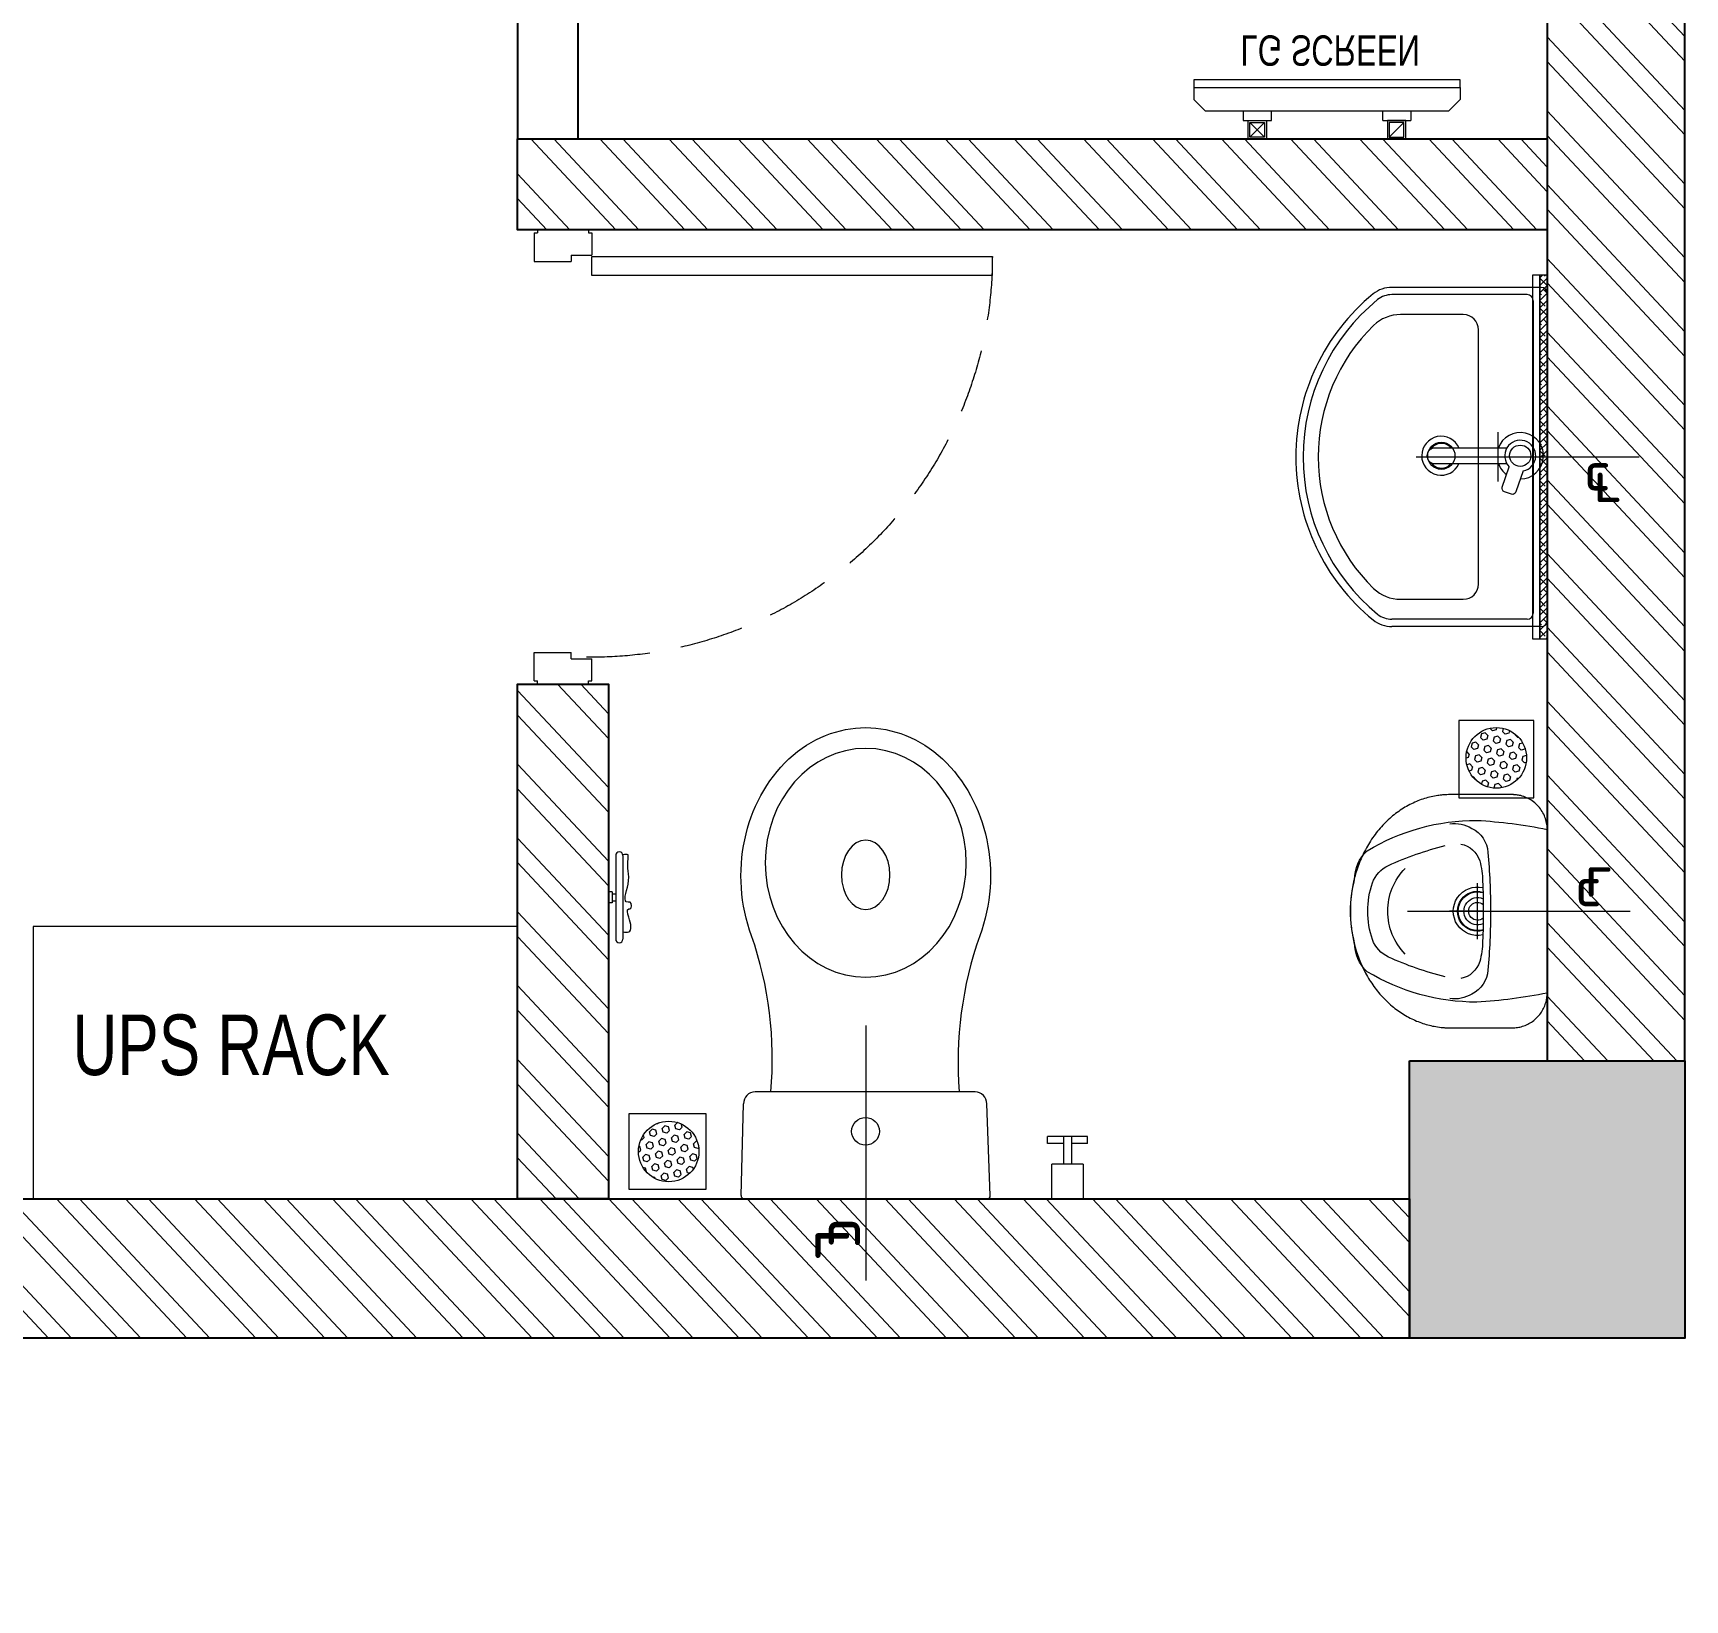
# Model space of a CAD drawing. Header units: feet. Extents: x 7066739 to 7090002, y -5586942 to -5581621.
# Drawn here: x 7087275 to 7090002, y -5586942 to -5584356 of the extents above; entities that cross this region are included whole.
import ezdxf

# ---------------------------------------------------------------- set-up
doc = ezdxf.new("R2010")
doc.units = ezdxf.units.FT
doc.header["$LTSCALE"] = 33
doc.header["$MEASUREMENT"] = 0
for name, pattern in [('CENTER', [2, 1.25, -0.25, 0.25, -0.25]), ('DOT2', [0.125, 0, -0.125]), ('HIDDEN', [9.524999999999995, 6.349999999999997, -3.174999999999998]), ('HIDDEN2', [4.7624999999999975, 3.174999999999998, -1.587499999999999])]:
    doc.linetypes.add(name, pattern=pattern)
doc.layers.add('A-WALL', color=1, linetype='Continuous')
doc.layers.add('column', color=10, linetype='Continuous')
for name, color, linetype, lineweight in [('centerline-toilets', 2, 'CENTER', 13), ('Door', 2, 'Continuous', 13), ('ele', 252, 'Continuous', 13), ('Fhitting', 152, 'Continuous', 30), ('Floor-Unit', 1, 'Continuous', 13), ('LENS-DOOR', 34, 'Continuous', 20), ('LENS-PARTITION', 21, 'Continuous', 25), ('LENS-TEXT', 31, 'Continuous', 5), ('LENS_DIMENSION', 193, 'Continuous', 0), ('LK-FF&E WALL', 1, 'Continuous', 9), ('LK-IT', 3, 'Continuous', 18), ('LN-HATCH', 251, 'Continuous', 0), ('Mirror', 150, 'Continuous', 20), ('Panelling', 65, 'Continuous', 18), ('PARTITION', 22, 'Continuous', 30), ('Toilet', 5, 'Continuous', 9), ('TV', 92, 'Continuous', 18)]:
    doc.layers.add(name, color=color, linetype=linetype, lineweight=lineweight)
doc.styles.add('LK TXT', font='GILC____.TTF', dxfattribs={"height": 100})
doc.styles.get("Standard").update_dxf_attribs({"font": 'GILC____.TTF'})

# ---------------------------------------------------------------- blocks, each defined once
blk = doc.blocks.new('DLF-RSP-AR-CD-DWG-4DT-3113$0$X-TYPICAL TOILET UPPER FLOORS - 02$0$urinals')
at = {"layer": 'Toilet'}
for p, q in [((-4.5475e-12, -15.56661428403458), (-4.5475e-12, 8.286377168158651)), ((-2.7285e-12, -105.4429753783333), (-2.7285e-12, -161.0971547567169)), ((-46.09715475669872, -115.0000000000218), (46.09715475669327, -115.0000000000218))]:
    blk.add_line(p, q, dxfattribs=at)
blk.add_lwpolyline([(134.9999999999991, 0), (-134.9999999999991, 0, 0.0369487664006767), (-149.9999999999982, -116.1503670555612, 0.1380941034158666), (-99.77423321075003, -297.0872948749238, 0.2217213641091726), (-52.01775628641091, -317.8890631478586, 0.0626559245730378), (-8.49796933122e-05, -325.0000017671497, 0.0626559245730475), (52.01758632703338, -317.8890631478586, 0.2217207008690154), (99.77423321075003, -297.0872948749238, 0.1380941034158641), (149.9999999999982, -116.1503670555685, 0.0369487664006777)], format="xyb", close=True, dxfattribs=at)
for centre, radius, start, end in [((-94.27481093352071, -144.9234715912316), 47.11810289109449, 93.37081731520148, 154.4824387253665), ((3.245766915242711, -1238.155136518551), 1144.670244824663, 90.16246512528313, 95.02645179237909), ((-50.51241933281471, -225.3451602337737), 118.5326152894133, 89.54541335481511, 105.8857460775884), ((-0.1277772639159593, -996.2166668547361), 890.7737006409425, 89.99178119205142, 93.18195442305822), ((-2.7285e-12, -115.0000000000218), 40, 167.4279671994436, 12.57203280055641), ((-2.7285e-12, -115.0000000000218), 33, 164.1813978616258, 15.81860213837415), ((-2.7285e-12, -115.0000000000218), 32, 163.604929760328, 16.39507023967201), ((-2.7285e-12, -115.0000000000218), 22.62135413059903, 155.6653304376655, 24.33466956233444), ((-2.7285e-12, -115.0000000000218), 14.7323792469192, 139.9108800322804, 40.08911996771955), ((-3.245766915251806, -1238.155136518551), 1144.670244824663, 84.9735482076209, 89.83753487471687), ((0.1277772639068644, -996.2166668547361), 890.7737006409425, 86.81804557694178, 90.0082188079486), ((50.51241933280562, -225.3451602337737), 118.5326152894133, 74.1142539224116, 90.45458664518488), ((94.27481093351253, -144.9234715912316), 47.11810289109449, 25.51756127463352, 86.62918268479851), ((-90.95333014834432, -152.7329236622463), 53.77394921319929, 148.4868266886055, 188.6401109395215), ((-71.39627009237483, -149.8700101487557), 40.22765506777335, 106.7015627441882, 169.7250358418294), ((71.39627009236665, -149.8700101487557), 40.22765506777335, 10.27496415817055, 73.29843725581178), ((90.95333014833614, -152.7329236622463), 53.77394921319929, 351.3598890604785, 31.51317331139444), ((413.8982963433118, -38.37868533186702), 538.1616565584166, 193.993991329024, 204.5632062434074), ((-413.8982963433209, -38.37868533186702), 538.1616565584166, 335.4367937565926, 346.006008670976), ((-1.627792572718135, -165.2706388237202), 97.64476427368265, 224.9999999998895, 270.9551967833812), ((1.62779257270995, -165.2706388237202), 97.64476427368265, 269.0448032166188, 315.0000000001105), ((-30.08631462571975, -241.3059337647355), 50, 204.5632062434074, 250.460635897111), ((30.08631462571157, -241.3059337647355), 50, 289.539364102889, 335.4367937565926), ((-1.533770255527997, -160.8517433121305), 135.3705133602697, 250.460635897111, 270.6491845270783), ((1.533770255519812, -160.8517433121305), 135.3705133602697, 269.3508154729217, 289.539364102889)]:
    blk.add_arc(centre, radius, start, end, dxfattribs=at)
blk.add_open_spline([(135.0000000000218, 0), (105.3353530385498, 0), (75.67070607707728, 0), (-13.32323480733907, 2.274e-13), (-72.65252873028328, 2.274e-13), (-132.6900719520337, 2.274e-13), (-133.3983212508398, 2.274e-13), (-134.281768448908, 2.274e-13), (-134.4569663481699, 2.274e-13), (-134.747600608502, 2.274e-13), (-134.8630369695722, 2.274e-13), (-135.0060892340055, 2.274e-13), (-135.0064624712894, -1.193277512e-07), (-135.0170531848381, -2.2849590096e-06), (-135.0223488443722, -4.0993359107e-06), (-135.0382367304996, -1.1737902696e-05), (-135.0488298646186, -1.97575291168e-05), (-135.0806128910378, -5.26041751527e-05), (-135.1018064074043, -8.62189622239e-05), (-135.1654014043424, -0.0002222625089416), (-135.207817332803, -0.0003598904754654), (-135.3351225205075, -0.0009139553433215), (-135.4200691828771, -0.001471573562867), (-135.6751356392894, -0.0037122140454358), (-135.8454819154825, -0.005963027991811), (-136.3574010580367, -0.0150109124137998), (-136.6998544433754, -0.0241035279482276), (-137.7305242649482, -0.0607541935196423), (-138.4220536117127, -0.097686986413919), (-140.5080748643645, -0.2474448411821868), (-141.9140495439027, -0.3992694707415012), (-146.1615007839476, -1.02114614714037), (-149.0331357298746, -1.658535092420152), (-154.7518101202553, -3.41613828127015), (-157.5984620125504, -4.536659711778838), (-163.1465284251908, -7.264764980859354), (-165.8474082270705, -8.872454711613045), (-170.981741827156, -12.53873878342233), (-173.4146413081869, -14.5971666483058), (-177.906166885367, -19.08908202548741), (-179.9643754122968, -21.52215186033345), (-183.6301907623958, -26.65676477099555), (-185.2376312556147, -29.35775349851633), (-187.9652297344436, -34.90597265862334), (-189.0854937427912, -37.75266842165093), (-190.8425938294221, -43.47137026403243), (-191.4797371708415, -46.34298888964758), (-191.9919097605824, -49.84306461127676), (-192.077374217121, -50.50936302376794), (-192.2977468813131, -52.49991862553179), (-192.3966084331296, -53.81579509073117), (-192.4734941441805, -55.66879078878696), (-192.4883196677314, -56.21857700367218), (-192.496870256929, -56.88770939302139), (-192.4980415940107, -57.00997546670373), (-192.4992414002611, -57.19748434012058), (-192.4995479992234, -57.26283923326923), (-192.4998738983178, -57.37188175668461), (-192.4999546497274, -57.41559451898957), (-192.4999950294581, -57.47262341266742), (-192.4999998312229, -57.48595819937031), (-192.5000003243775, -57.52595679718206), (-192.4999999999782, -57.60927353243437), (-192.4999999999782, -57.72001920997377), (-192.4999999999782, -57.77539204874369), (-192.4999999999782, -57.94151056505302), (-192.4999999999782, -58.05225624259264), (-192.4999999999782, -58.38449327521129), (-192.4999999999782, -58.60598463029032), (-192.4999999999782, -59.27045869552739), (-192.4999999999782, -59.71344140568567), (-192.4999999999782, -61.04238953616004), (-192.4999999999782, -61.92835495647637), (-192.4999999999782, -64.58625121742534), (-192.4999999999782, -66.35818205805799), (-192.4999999999782, -71.67397457995594), (-192.4999999999782, -75.21783626122124), (-192.4999999999782, -85.84942130501715), (-192.4999999999782, -92.93714466754773), (-192.4999999999782, -114.2003147551393), (-192.4999999999782, -128.3757614802005), (-192.4999999999782, -146.0625065335298), (-192.4999999999782, -144.5738048617977), (-192.4999999999782, -149.2112419741259), (-192.4999999999782, -150.3373807581863), (-192.4999999999782, -153.7157971103672), (-192.4999999999782, -155.9680746784879), (-192.4999999999782, -158.5060066698138), (-192.4999999999782, -158.7916610930192), (-192.4999999999782, -159.2427020504906), (-192.4999999999782, -159.4080885847565), (-192.4999999999782, -159.6877588407215), (-192.4999999999782, -159.8020425624204), (-192.4999999999782, -159.9401879191086), (-192.4999999999782, -159.9640495540977), (-192.4999999999782, -160.0097689728666), (-192.499996421247, -160.0440525330155), (-192.4999643757641, -160.104952970559), (-192.4999385281542, -160.1354066471763), (-192.4998314906368, -160.2267780325826), (-192.4997208060357, -160.2877060969351), (-192.4992706129669, -160.4705315680455), (-192.4988129651545, -160.5924702530042), (-192.4969661832839, -160.9584502616815), (-192.4951032094926, -161.2026555415623), (-192.4876087275813, -161.9359178476325), (-192.4800716371877, -162.4256213779233), (-192.4497571986702, -163.8972417424418), (-192.4192763048381, -164.8816689491061), (-192.2963859407732, -167.8443601815493), (-192.1725217451708, -169.8320432125226), (-191.6702797904039, -175.8273667212115), (-191.1611082412308, -179.8674218867413), (-189.2689630843825, -190.9417939809036), (-187.5187975353817, -198.0301520545986), (-182.8335725814559, -212.1757821290298), (-179.8980525958225, -219.2325052385784), (-172.8234117350846, -233.0968568300414), (-168.6841000434473, -239.9037905012674), (-159.2549403987001, -253.0454586305236), (-153.9652371668557, -259.379470229105), (-142.3610169376685, -271.3688433516364), (-136.0469754966913, -277.0235842421638), (-122.5830627030569, -287.4852784505018), (-115.4339174138625, -292.2918274844595), (-100.5336337623292, -300.9411013099287), (-92.78333124286517, -304.7837051255591), (-76.93540386034736, -311.4502324650508), (-68.83856359988783, -314.2743166926488), (-52.54813771902468, -318.9094578767903), (-44.3551540822018, -320.7208905446411), (-28.09766422605981, -323.3885338293181), (-20.03351017174828, -324.2452316631242), (-9.424407998249535, -324.8186507928577), (-6.740670549843343, -324.9146929727227), (-2.541294352623708, -324.9908912051677), (-1.014315851566152, -325.0028880619856), (2.036791116084486, -324.9959492932932), (3.569827181100436, -324.9769325151441), (8.189732633019958, -324.8718838178048), (11.29743471029269, -324.7378363960885), (20.68934946575928, -324.1333461154121), (27.04290265062991, -323.4601654556735), (41.80139781238676, -321.2305755023596), (50.23999478411247, -319.4658943264186), (67.03734023472111, -314.8652250617469), (75.39541298363952, -312.0287856304914), (91.75936961286243, -305.2736148746307), (99.7643516501057, -301.3546813595407), (115.1434400448929, -292.4912148852103), (122.5165764177182, -287.5468142099547), (136.3756982075897, -276.758097672075), (142.8608430866302, -270.9142526187757), (154.7380516223206, -258.5122041911341), (160.1295767143733, -251.9547274426545), (169.6852635787454, -238.3524876585086), (173.8492842636328, -231.3085654467875), (180.8978067359608, -216.9779216659792), (183.7825645728694, -209.6919949490896), (188.3007156192507, -195.1140848347474), (189.9346737316168, -187.8227087036603), (191.1840609344508, -179.3163223890908), (191.3580380264129, -178.0039348904486), (191.8233173539161, -174.0784034933799), (192.057946061775, -171.4769170618926), (192.282645325045, -167.9054949954279), (192.3343052322775, -166.9187583098144), (192.4580821737554, -163.9678661429329), (192.4989909393634, -162.013038042752), (192.5000275633615, -159.9821342127634), (192.5000000000218, -159.9224785452215), (192.5000000000218, -159.79307529839), (192.5000000000218, -159.7283736749743), (192.5000000000218, -159.5342688047269), (192.5000000000218, -159.4048655578954), (192.5000000000218, -159.0166558174007), (192.5000000000218, -158.7578493237377), (192.5000000000218, -157.9814298427484), (192.5000000000218, -157.4638168554225), (192.5000000000218, -155.9109778934439), (192.5000000000218, -154.8757519187916), (192.5000000000218, -151.7700739948347), (192.5000000000218, -149.6996220455301), (192.5000000000218, -143.4882661976162), (192.5000000000218, -144.347362299007), (192.5000000000218, -131.9246506031793), (192.5000000000218, -123.642842805961), (192.5000000000218, -98.79741941430552), (192.5000000000218, -82.23380381986885), (192.5000000000218, -64.84578365063203), (192.5000000000218, -64.0213790758321), (192.5000000000218, -61.54816535143254), (192.5000000000218, -59.89935620183292), (192.5000000000218, -58.00998844622473), (192.5000000000218, -57.76942984021594), (192.5000000000218, -57.49274907784002), (192.499998838924, -57.47911258059002), (192.4999756668194, -57.44431269662868), (192.4999561805543, -57.4269094915121), (192.4998739944462, -57.37469011354438), (192.499787567282, -57.3398641780534), (192.4994331634852, -57.23534753620175), (192.4990700643893, -57.16561799409532), (192.4975985787632, -56.95627575957587), (192.4961080012763, -56.81650945311571), (192.4900940107291, -56.39661016926675), (192.4840282944246, -56.11587673401686), (192.4595555625769, -55.2713907425973), (192.4348721360084, -54.70535101709879), (192.3348933918678, -52.99906669626466), (192.2336529024164, -51.85063392816892), (191.8201097009723, -48.38130602370188), (191.3976066809859, -46.03606142272087), (190.0123624707134, -40.43900391265924), (188.9035838720251, -37.18247124511481), (186.0547772968666, -30.82026903956307), (184.3144513501752, -27.71555679796666), (180.2457153816676, -21.83694617079323), (177.9175711211701, -19.06409479178683), (172.7827831035551, -14.00634504821505), (169.9769390510123, -11.72221112323927), (164.0463850254914, -7.747615767943671), (160.9227285040119, -6.057372140880033), (154.5371660888572, -3.309309329362349), (151.2761959855666, -2.251153484609176), (144.7863564140075, -0.7410639178328893), (141.558048455473, -0.2884559583496866), (137.2641564939213, -0.0330454220411411), (136.1252210402749, 0), (135.0000000000218, 0)], degree=3, knots=[0, 0, 0, 0, 0.3296071884608014, 0.3296071884608014, 0.9888215653824044, 0.9888215653824044, 0.9966910020358062, 0.9966910020358062, 0.9986376453609405, 0.9986376453609405, 0.9999202715950525, 0.9999202715950525, 1.000227114965755, 1.000227114965755, 1.000533958336457, 1.000533958336457, 1.001147645077862, 1.001147645077862, 1.002375018560673, 1.002375018560673, 1.004829765526294, 1.004829765526294, 1.009739259457536, 1.009739259457536, 1.019558247320021, 1.019558247320021, 1.039196223044989, 1.039196223044989, 1.078472174494926, 1.078472174494926, 1.1570240773948, 1.1570240773948, 1.314127883194549, 1.314127883194549, 1.471231688994297, 1.471231688994297, 1.628335494794045, 1.628335494794045, 1.785439300593793, 1.785439300593793, 1.942543106393542, 1.942543106393542, 2.09964691219329, 2.09964691219329, 2.256750717993039, 2.256750717993039, 2.413854523792787, 2.413854523792787, 2.45094359105979, 2.45094359105979, 2.525121725593796, 2.525121725593796, 2.55664088826819, 2.55664088826819, 2.563698676682492, 2.563698676682492, 2.567478738951607, 2.567478738951607, 2.570009988159922, 2.570009988159922, 2.570782632421826, 2.570782632421826, 2.572327920945634, 2.572327920945634, 2.573873209469442, 2.573873209469442, 2.576963786517057, 2.576963786517057, 2.583144940612287, 2.583144940612287, 2.595507248802747, 2.595507248802747, 2.620231865183668, 2.620231865183668, 2.669681097945509, 2.669681097945509, 2.768579563469191, 2.768579563469191, 2.966376494516556, 2.966376494516556, 3.361970356611286, 3.361970356611286, 3.459960077400161, 3.459960077400161, 3.491387206257657, 3.491387206257657, 3.55424146397265, 3.55424146397265, 3.562213215317918, 3.562213215317918, 3.566828653483477, 3.566828653483477, 3.570017966647174, 3.570017966647174, 3.57068387273989, 3.57068387273989, 3.57129385740351, 3.57129385740351, 3.57190384206713, 3.57190384206713, 3.573123811394369, 3.573123811394369, 3.575563750048849, 3.575563750048849, 3.580443627357808, 3.580443627357808, 3.590203381975726, 3.590203381975726, 3.609722891211562, 3.609722891211562, 3.648761909683234, 3.648761909683234, 3.726839946626579, 3.726839946626579, 3.861362010243008, 3.861362010243008, 3.995884073859437, 3.995884073859437, 4.130406137475866, 4.130406137475866, 4.264928201092295, 4.264928201092295, 4.399450264708724, 4.399450264708724, 4.533972328325153, 4.533972328325153, 4.668494391941582, 4.668494391941582, 4.803016455558011, 4.803016455558011, 4.93753851917444, 4.93753851917444, 5.072060582790869, 5.072060582790869, 5.118026198867305, 5.118026198867305, 5.144558031518944, 5.144558031518944, 5.171089864170584, 5.171089864170584, 5.224153529473863, 5.224153529473863, 5.330280860080422, 5.330280860080422, 5.468862833682332, 5.468862833682332, 5.607444807284243, 5.607444807284243, 5.746026780886153, 5.746026780886153, 5.884608754488064, 5.884608754488064, 6.023190728089974, 6.023190728089974, 6.161772701691885, 6.161772701691885, 6.300354675293795, 6.300354675293795, 6.438936648895706, 6.438936648895706, 6.577518622497616, 6.577518622497616, 6.60287550622664, 6.60287550622664, 6.653589273684687, 6.653589273684687, 6.673028302144214, 6.673028302144214, 6.711906359063266, 6.711906359063266, 6.71371198576324, 6.71371198576324, 6.715517612463215, 6.715517612463215, 6.719128865863165, 6.719128865863165, 6.726351372663065, 6.726351372663065, 6.740796386262864, 6.740796386262864, 6.769686413462464, 6.769686413462464, 6.827466467861662, 6.827466467861662, 6.943026576660058, 6.943026576660058, 7.174146794256852, 7.174146794256852, 7.63638722945044, 7.63638722945044, 7.659393868747179, 7.659393868747179, 7.705407147340659, 7.705407147340659, 7.712120410764156, 7.712120410764156, 7.713128470941848, 7.713128470941848, 7.71413653111954, 7.71413653111954, 7.716152651474923, 7.716152651474923, 7.720184892185691, 7.720184892185691, 7.728249373607226, 7.728249373607226, 7.744378336450297, 7.744378336450297, 7.776636262136437, 7.776636262136437, 7.841152113508718, 7.841152113508718, 7.970183816253281, 7.970183816253281, 8.148440131053812, 8.148440131053812, 8.32669644585434, 8.32669644585434, 8.504952760654874, 8.504952760654874, 8.683209075455405, 8.683209075455405, 8.861465390255937, 8.861465390255937, 9.039721705056468, 9.039721705056468, 9.217978019857, 9.217978019857, 9.283185307179586, 9.283185307179586, 9.283185307179586, 9.283185307179586], dxfattribs=at)
blk = doc.blocks.new('jALI')
at = {"layer": 'Toilet', "ltscale": 5}
h = blk.add_hatch(dxfattribs=at)
h.set_pattern_fill('HEX', color=256, scale=50, angle=135, double=1)
h.set_pattern_definition([(135, (-344825.8629864738, 460708.1869492117), (-7.654655446197432, -7.65465544619743), [6.25, -12.5]), (255, (-344825.8629864738, 460708.1869492117), (10.4564537967226, -2.80179835052517), [6.25, -12.5]), (195, (-344830.2824038562, 460712.6063665941), (2.801798350525164, -10.4564537967226), [6.25, -12.5])])
edge = h.paths.add_edge_path()
edge.add_arc((-393187.5478222936, 163647.6289079433), 50, -90, 270)
blk.add_lwpolyline([(-393249.5478222936, 163581.8745342398), (-393125.5478222936, 163581.8745342398), (-393125.5478222936, 163709.3782789116), (-393249.5478222936, 163709.3782789116)], close=True, dxfattribs=at)
blk.add_circle((-393187.5478222936, 163647.6289079433), 50, dxfattribs=at)
blk = doc.blocks.new('Urinal')
at = {"layer": 'centerline-toilets', "linetype": 'HIDDEN', "ltscale": 10}
blk.add_line((0, 230.8758839690709), (0, -137.000001512235), dxfattribs=at)
at = {"layer": 'Fhitting', "lineweight": 0, "ltscale": 0.5, "rotation": 180}
blk.add_blockref('DLF-RSP-AR-CD-DWG-4DT-3113$0$X-TYPICAL TOILET UPPER FLOORS - 02$0$urinals', (0, -4.656613e-10), dxfattribs=at)
at = {"layer": 'Fhitting', "lineweight": 0, "ltscale": 0.5, "xscale": -1, "rotation": 90}
blk.add_blockref('jALI', (163394.4367869734, -393103.5478222946), dxfattribs=at)
at = {"layer": 'centerline-toilets', "linetype": 'DOT2', "insert": (-31.35624695965089, -69.03888236299099), "char_height": 75, "width": 495.826660318515, "attachment_point": 5, "rotation": 269.99999999999994}
blk.add_mtext('{\\fISOCPEUR|b0|i0|c0|p34;℄}', dxfattribs=at)
blk = doc.blocks.new('WC')
at = {"layer": 'centerline-toilets', "linetype": 'HIDDEN', "ltscale": 10}
blk.add_line((0, 286.2958382707602), (0, -134.6853325402244), dxfattribs=at)
at = {"layer": 'Toilet'}
for p, q in [((-412.7979797990993, 566.9391568473073), (-412.7979797990993, 428.9391568473075)), ((-400.7979797990993, 566.9391568473073), (-400.7979797990993, 428.9391568473075)), ((-418.7979797990992, 506.9391568473074), (-424.7979797990992, 506.9391568473074)), ((-424.7979797990992, 506.9391568473074), (-424.7979797990992, 488.9391568473074)), ((-418.7979797990992, 506.9391568473074), (-418.7979797990992, 488.9391568473074)), ((-418.7979797990992, 503.9391568473075), (-412.7979797990993, 503.9391568473075)), ((-418.7979797990992, 491.9391568473074), (-412.7979797990993, 491.9391568473074)), ((-418.7979797990992, 488.9391568473074), (-424.7979797990992, 488.9391568473074)), ((180.5927414200269, 176.815278308868), (-182.556142896181, 176.815278308868)), ((-205.7725320039317, 5.926001816396819), (-201.7160837631672, 157.2330230183852)), ((205.7725320039317, 5.926001816396819), (199.7526822867803, 157.2330230183852)), ((-200.0543949760031, 0), (200.0543949760031, 0))]:
    blk.add_line(p, q, dxfattribs=at)
at = {"layer": 'Toilet', "ltscale": 100}
for p, q in [((366.0861393199302, 102.9920874625677), (300.3083048430271, 102.9920874625095)), ((300.30830484326, 91.54852218885208), (300.3083048430271, 102.9920874625095)), ((326.331082917517, 91.54852218885208), (300.30830484326, 91.54852218885208)), ((326.331082917517, 102.9920874625095), (326.331082917517, 57.21782636787975)), ((340.063361245906, 102.9920874625095), (340.0633612461388, 57.21782636787975)), ((366.086139320163, 91.54852218891027), (340.0633612461388, 91.54852218885208)), ((366.086139320163, 91.54852218891027), (366.086139320163, 102.9920874625677)), ((307.1744440074545, -4.074536e-10), (307.1744440074545, 57.21782636787975)), ((359.2200001559686, 57.21782636793796), (307.1744440074545, 57.21782636787975)), ((359.2200001559686, 57.21782636793796), (359.2200001559686, -3.49246e-10)), ((359.2200001559686, -3.49246e-10), (307.1744440074545, -4.074536e-10))]:
    blk.add_line(p, q, dxfattribs=at)
at = {"layer": 'Toilet'}
blk.add_circle((-0.2857134367804974, 111.5676235100181), 22.88713054731488, dxfattribs=at)
for centre, radius, start, end in [((-406.7979797990992, 566.9391568473073), 6, 0, 180), ((-406.7979797990992, 428.9391568473075), 6, 180, 0), ((-776.4252137581352, 231.0819697503539), 622.2680866278017, 354.9970003378784, 19.06186307169785), ((776.0328844110481, 226.3990844733362), 623.4432827196409, 160.519589047048, 184.5616761992302), ((-182.4380497655365, 157.5352372747657), 19.28040269973926, 90.35094080903318, 180.8981301276673), ((180.4746482893824, 157.5352372747657), 19.28040269973926, 359.1018698723327, 89.64905919096681), ((-200.0543949760031, 5.72178263682872), 5.72178263682872, 177.9545915110681, 270), ((200.0543949760031, 5.72178263682872), 5.72178263682872, 270, 2.045408488931865)]:
    blk.add_arc(centre, radius, start, end, dxfattribs=at)
at = {"layer": 'Toilet', "extrusion": (0, 0, -1)}
for centre, major_axis, ratio, start_param, end_param in [((0, 533.5337650458841), (-8.43e-14, -244.6286735628217), 0.8420279271674843, 7.436325980537995, 11.41322994100081), ((0, 535.0673360529563), (-1.97e-14, -57.2178263682872), 0.7, 1.570796326794896, 7.853981633974482)]:
    blk.add_ellipse(centre, major_axis=major_axis, ratio=ratio, start_param=start_param, end_param=end_param, dxfattribs=at)
blk.add_ellipse((0, 555.0129157723858), major_axis=(-6.5e-14, -188.8188270153477), ratio=0.8787878787878787, dxfattribs=at)
at = {"layer": 'Toilet'}
blk.add_open_spline([(-400.7979797990993, 440.9812579345889), (-397.1017245875382, 440.5392413198887), (-384.272368182084, 439.0050429589682), (-388.9986424445753, 459.3206578283151), (-395.6177634203054, 479.7532535305932), (-385.6000390281565, 477.9531818908857), (-385.8943579708215, 491.277749300945), (-402.6759011854702, 487.229470669479), (-384.8389140961484, 532.0884480134423), (-395.5184431350181, 546.6368104346082), (-390.8815714643073, 570.2364144729171), (-397.1683210631592, 568.7960733613664), (-400.7979797990993, 567.9644915373938)], degree=3, knots=[0, 0, 0, 0, 9.744971934705973, 33.82388686810737, 47.58355076290899, 49.4979151278385, 60.56050204634084, 63.82228440520703, 93.50801890349248, 135.7569247839274, 141.9043522613065, 150.3019062020757, 150.3019062020757, 150.3019062020757, 150.3019062020757], dxfattribs=at)
at = {"layer": 'Fhitting', "lineweight": 0, "ltscale": 0.5, "rotation": 270}
blk.add_blockref('jALI', (-163972.8745342343, -393109.1750712174), dxfattribs=at)
at = {"layer": 'centerline-toilets', "linetype": 'DOT2', "insert": (-35.88272588187829, -56.91358223470706), "char_height": 85.8267395524308, "width": 567.4024751774504, "attachment_point": 5, "rotation": 270}
blk.add_mtext('{\\fISOCPEUR|b0|i0|c0|p34;℄}', dxfattribs=at)
blk = doc.blocks.new('Wash Basin')
at = {"layer": 'PARTITION', "lineweight": 9}
h = blk.add_hatch(dxfattribs=at)
h.set_pattern_fill('ANSI38', color=256, scale=70, angle=989.9999999999998, style=0, double=1)
h.set_pattern_definition([(314.9999999999998, (-64.71346578747034, -33.32481618935708), (6.187184335382297, 6.187184335382283), []), (44.99999999999993, (-64.71346578747034, -33.32481618935708), (6.187184335382312, 18.56155300614686), [21.875, -13.125])])
h.paths.add_polyline_path([(300.0941287651658, -21.98777738737408), (-300.0941287651658, -22.00000000058208), (-300.0941287651658, -34.00000000058208), (300.0941287651658, -33.98777738737408)])
at = {"layer": 'centerline-toilets', "linetype": 'HIDDEN', "ltscale": 10}
blk.add_line((0, -238.0678792903709), (0, 129.808006190935), dxfattribs=at)
at = {"layer": 'Mirror', "ltscale": 0.5}
blk.add_lwpolyline([(-300.0941287651658, -34.00000000058208), (-300.0941287651658, -46.00000000058208), (300.0941287651658, -46.00000000058208), (300.0941287651658, -34.00000000058208)], close=True, dxfattribs=at)
at = {"layer": 'Panelling', "lineweight": 9}
blk.add_lwpolyline([(-300.0941287651658, -22.00000000058208), (-300.0941287651658, -34.00000000058208), (300.0941287651658, -34.00000000058208), (300.0941287651658, -22.00000000058208)], close=True, dxfattribs=at)
at = {"layer": 'Toilet', "ltscale": 100}
for p, q in [((-270, -22.00000000058208), (270, -22.00000000058208)), ((-280, -32.00000000058208), (-280, -278.3423135242919)), ((-258, -45.00000000058207), (258, -45.00000000058207)), ((280, -32.00000000058208), (280, -278.3423135242919)), ((-268, -55.00000000058207), (-268, -278.3423135242919)), ((268, -55.00000000058207), (268, -278.3423135242919)), ((-14.75394256017171, -88.57836779823992), (-14.58294607303105, -207.8757586760221)), ((10.97367832274176, -207.8757587235195), (10.80268183583394, -88.55792254640254))]:
    blk.add_line(p, q, dxfattribs=at)
blk.add_lwpolyline([(23.11144540272653, -61.62355844548438), (57.69729334814474, -73.5425448747119, -0.4142135623700193), (61.41500012157485, -81.17003832559566), (57.50521344458684, -92.51523855014239, -0.4142135623687794), (49.87771999370306, -96.23294532380532), (16.08098082058132, -84.58590182231274)], format="xyb", dxfattribs=at)
blk.add_lwpolyline([(40.65695853624492, -103.2068005428882), (-41.09953799587674, -103.2068005428882)], dxfattribs=at)
blk.add_lwpolyline([(-235, -264.0271915069043, 0.1918964941694492), (-217.1874080155976, -308.7300831892808, 0.4202357661762754), (217.1874080155976, -308.7300831893172, 0.191896494169451), (235, -264.0271915069115), (235, -160.5000000005821, 0.4142135623730951), (210, -135.5000000005821), (-210, -135.5000000005821, 0.4142135623730951), (-235, -160.5000000005821)], format="xyb", close=True, dxfattribs=at)
for centre, radius in [((-1.975630321074277, -66.50000000058208), 17.5), ((-1.975630321074277, -196.7635957537459), 22.5)]:
    blk.add_circle(centre, radius, dxfattribs=at)
for centre, radius, start, end in [((-270, -32.00000000058208), 10, 90, 180), ((270, -32.00000000058208), 10, 0, 90), ((-258, -55.00000000058207), 10, 90, 180), ((258, -55.00000000058207), 10, 0, 90), ((-1.975630321074277, -197.065354476148), 32.14736256360053, 113.0897544120751, 66.24597926171971), ((-1.975630321074277, -196.7635957537459), 20.45924138120723, 128.0403438055863, 237.2899289984687), ((-1.975630321074277, -196.7635957537459), 20.45924138120723, 304.4732923270086, 50.73322655079215), ((-230, -278.3423135242919), 50, 180, 218.4460647329942), ((-230, -278.3423135242919), 38, 180, 218.4460647329942), ((230, -278.3423135242919), 38, 321.5539352670057, 0), ((230, -278.3423135242919), 50, 321.5539352670057, 0), ((0, -89.26318603751132), 347.736813963071, 219.2825773815098, 320.7174226184902), ((0, -89.25957125263085), 335.7404287479508, 219.3129523468507, 320.6870476531492)]:
    blk.add_arc(centre, radius, start, end, dxfattribs=at)
for centre, major_axis, ratio, start_param, end_param in [((-1.975630321074277, -66.50000000058208), (-0.0007244262846731, 38.33493659709939), 0.9999999997470119, 4.720493185551212, 9.081981632517541), ((-1.975630321074277, -66.50000000058208), (-0.161652407392657, -25.55611315046938), 0.9999999997364025, 1.769108159146172, 7.074098355705205), ((-1.975630321074277, -66.50000000058208), (-0.0007244262846731, 38.33493659709939), 0.9999999997470119, 3.484555387064545, 4.08357603994855), ((-1.80463387700729, -207.8757586997708), (-9.035631208577575, 9.035631208577575), 0.9999999999964067, 0.7853981615407268, 3.926990815130519)]:
    blk.add_ellipse(centre, major_axis=major_axis, ratio=ratio, start_param=start_param, end_param=end_param, dxfattribs=at)
at = {"layer": 'centerline-toilets', "linetype": 'DOT2', "insert": (33.33187728072517, 61.84688704169094), "char_height": 75, "width": 495.826660318515, "attachment_point": 5, "rotation": 90}
blk.add_mtext('{\\fISOCPEUR|b0|i0|c0|p34;℄}', dxfattribs=at)
blk = doc.blocks.new('*U47')
at = {"layer": 'LENS-DOOR'}
for p, q in [((547491.5340860761, 1778573.7924707), (547491.5340860655, 1779235.250802661)), ((547522.7840860707, 1779235.250802674), (547491.5340860655, 1779235.250802661)), ((547522.7840860707, 1779235.250802674), (547522.7840860625, 1778573.792470713)), ((547447.2632527373, 1778568.584137381), (547452.47158606, 1778568.584137381)), ((547447.263252747, 1778484.134138706), (547447.2632527373, 1778568.584137381)), ((547452.4715860507, 1778573.792470734), (547488.9299194042, 1778573.7924707)), ((547452.47158606, 1778568.584137381), (547452.4715860507, 1778573.792470734)), ((547488.9299194128, 1778539.938304102), (547488.9299194042, 1778573.7924707)), ((547522.7840860625, 1778573.792470713), (547491.5340860761, 1778573.7924707)), ((548192.0549194103, 1778573.792470735), (548155.596586066, 1778573.792470727)), ((548155.5965860791, 1778539.938304124), (548155.596586066, 1778573.792470727)), ((548192.054919415, 1778568.584137383), (548192.0549194103, 1778573.792470735)), ((548197.2632527302, 1778568.584137406), (548192.054919415, 1778568.584137383)), ((548197.2632527519, 1778484.134138698), (548197.2632527302, 1778568.584137406)), ((547488.9299194128, 1778539.938304102), (547499.3465860789, 1778539.938304074)), ((547499.3465860634, 1778478.925805333), (547499.3465860789, 1778539.938304074)), ((548145.1799194093, 1778478.925805379), (548145.1799194084, 1778539.938304106)), ((548155.5965860791, 1778539.938304124), (548145.1799194084, 1778539.938304106)), ((547447.263252747, 1778484.134138706), (547452.471586072, 1778484.134138706)), ((547452.4715860719, 1778478.925805353), (547452.471586072, 1778484.134138706)), ((547452.4715860719, 1778478.925805353), (547499.3465860634, 1778478.925805333)), ((548192.0549194105, 1778478.925805387), (548145.1799194093, 1778478.925805379)), ((548192.0549194105, 1778478.925805387), (548192.0549194105, 1778484.134138698)), ((548197.2632527519, 1778484.134138698), (548192.0549194105, 1778484.134138698))]:
    blk.add_line(p, q, dxfattribs=at)
at = {"layer": 'LENS-DOOR', "color": 7, "linetype": 'HIDDEN2', "extrusion": (0, 0, -1)}
blk.add_ellipse((547491.5340860761, 1778573.7924707), major_axis=(661.4583333312542, 0.0034430872082118), ratio=0.9999999979146821, start_param=-1.570791121506941, end_param=0.0512086788949202, dxfattribs=at)
blk = doc.blocks.new('A$Cb4ac870e')
at = {"layer": 'column'}
h = blk.add_hatch(color=8, dxfattribs=at)
h.dxf.hatch_style = 1
h.paths.add_polyline_path([(-5927.952112843282, 4888), (-6354.952112843283, 4888), (-6354.952112843283, 4338), (-5927.952112843282, 4338)])
h.paths.add_polyline_path([(-10255.95211284328, 4888), (-10684.95211284328, 4888), (-10684.95211284328, 4383), (-10255.95211284328, 4383)])
h.paths.add_polyline_path([(-16785.52432420291, 4888), (-17218.52432420291, 4888), (-17218.52432420291, 4332), (-16785.52432420291, 4332)])
h.paths.add_polyline_path([(-19473.52432420291, 257), (-19703.52432420291, 257), (-19703.52432420291, -432), (-19473.52432420291, -432)])
h.paths.add_polyline_path([(-16785.52432420291, 257), (-17218.52432420291, 257), (-17218.52432420291, -432), (-16785.52432420291, -432)])
h.paths.add_polyline_path([(-13294.52432420291, 257), (-13724.52432420291, 257), (-13724.52432420291, -432), (-13294.52432420291, -432)])
h.paths.add_polyline_path([(0, 458), (-454.9521128432825, 458), (-454.9521128432825, 0), (0, 0)])
h.paths.add_polyline_path([(-20164.52432420291, 59), (-20668.52432420291, 59), (-20668.52432420291, -432), (-20164.52432420291, -432)])
h.paths.add_polyline_path([(-20181.52432420291, 4377), (-20622.52432420291, 4377), (-20622.52432420291, 4888), (-20181.52432420291, 4888)])
h.paths.add_polyline_path([(-10255.95211284328, 248), (-10684.95211284328, 248), (-10684.95211284328, -432), (-10255.95211284328, -432)])
h.paths.add_polyline_path([(-13724.52432420291, 4888), (-13294.52432420291, 4888), (-13294.52432420291, 4371), (-13724.52432420291, 4371)])
h.paths.add_polyline_path([(-19703.52432420291, 4183), (-19703.52432420291, 4888), (-19473.52432420244, 4888), (-19473.52432420291, 4183)])
h.paths.add_polyline_path([(0, 4888), (-437.9521128432825, 4888), (-437.9521128432825, 4365), (0, 4365)])
at = {"layer": 'LN-HATCH'}
h = blk.add_hatch(dxfattribs=at)
h.set_pattern_fill('ANSI32', color=256, scale=222, angle=88.10999999999999)
h.set_pattern_definition([(133.11, (-3379912.135196781, 5464496.307277939), (-60.77608072651567, -56.89314995255626), []), (133.11, (-3379910.840886525, 5464535.530354766), (-60.77608072651567, -56.89314995255626), [])])
h.paths.add_polyline_path([(-20622.52432420291, 4659), (-22526.07278990932, 4659), (-22526.07278990932, 4889), (-20622.52432420291, 4889)])
h.paths.add_polyline_path([(-19703.52432420291, 4659), (-20181.52432420291, 4659), (-20181.52432420291, 4888), (-19703.52432420291, 4888)])
h.paths.add_polyline_path([(-17218.52432420291, 4659), (-19473.52432420244, 4659), (-19473.52432420244, 4888), (-17218.52432420291, 4888)])
h.paths.add_polyline_path([(-13724.52432420291, 4662), (-16785.52432420291, 4662), (-16785.52432420291, 4888), (-13724.52432420291, 4888)])
h.paths.add_polyline_path([(-10684.95211284328, 4662), (-13294.52432420291, 4662), (-13294.52432420291, 4888), (-10684.95211284328, 4888)])
h.paths.add_polyline_path([(-6354.952112843283, 4649), (-10255.95211284328, 4649), (-10255.95211284328, 4888), (-6354.952112843283, 4888)])
h.paths.add_polyline_path([(-437.9521128432825, 4658), (-5927.952112843282, 4658), (-5927.952112843282, 4888), (-437.9521128432825, 4888)])
h.paths.add_polyline_path([(-227.4760564216413, 458), (0, 458), (0, 4365), (-227.4760564216413, 4365)])
h.paths.add_polyline_path([(-10255.95211284328, -202), (-6728.952112843282, -202), (-6728.952112843282, 230), (-454.9521128432825, 230), (-454.9521128432825, 0), (-6498.952112842816, 0), (-6498.952112843283, -432), (-10255.95211284328, -432)])
h.paths.add_polyline_path([(-13294.52432420291, -202), (-10684.95211284328, -202), (-10684.95211284328, -432), (-13294.52432420291, -432)])
h.paths.add_polyline_path([(-16785.52432420291, -202), (-13724.52432420291, -202), (-13724.52432420291, -432), (-16785.52432420291, -432)])
h.paths.add_polyline_path([(-19473.52432420291, -202), (-17218.52432420291, -202), (-17218.52432420291, -432), (-19473.52432420291, -432)])
h.paths.add_polyline_path([(-20164.52432420291, -202), (-19703.52432420291, -202), (-19703.52432420291, -432), (-20164.52432420291, -432)])
h.paths.add_polyline_path([(-21695.52432420291, -190), (-20668.52432420291, -190), (-20668.52432420291, -432), (-21695.52432420291, -432)])
h = blk.add_hatch(dxfattribs=at)
h.set_pattern_fill('ANSI32', color=256, scale=222, angle=88.10999999999999)
h.set_pattern_definition([(133.11, (0, 0), (-60.77608072651567, -56.89314995255626), []), (133.11, (1.294310255814574, 39.22307682720641), (-60.77608072651567, -56.89314995255626), [])])
h.paths.add_polyline_path([(-1927.476056421641, 1980), (-227.4760564216413, 1980), (-227.4760564216413, 1830), (-1927.476056421641, 1830)])
h.paths.add_polyline_path([(-1777.476056421641, 230), (-1927.476056421641, 230), (-1927.476056421641, 1079.999999999999), (-1777.476056421641, 1079.999999999999)])
at = {"layer": 'A-WALL'}
for points in [[(-227.4760564216413, 458), (0, 458), (0, 4365), (-227.4760564216413, 4365)], [(-1927.476056421641, 1980), (-227.4760564216413, 1980), (-227.4760564216413, 1830), (-1927.476056421641, 1830)], [(-1777.476056421641, 230), (-1927.476056421641, 230), (-1927.476056421641, 1079.999999999999), (-1777.476056421641, 1079.999999999999)], [(-10255.95211284328, -202), (-6728.952112843282, -202), (-6728.952112843282, 230), (-454.9521128432825, 230), (-454.9521128432825, 0), (-6498.952112842816, 0), (-6498.952112843283, -432), (-10255.95211284328, -432)]]:
    blk.add_lwpolyline(points, close=True, dxfattribs=at)
at = {"layer": 'column'}
blk.add_lwpolyline([(-454.9521128432825, 458), (0, 458), (0, 0), (-454.9521128432825, 0), (-454.9521128432825, 230)], close=True, dxfattribs=at)
at = {"layer": 'Door', "rotation": 270}
blk.add_blockref('*U47', (-1780378.835194474, 549277.2632527425), dxfattribs=at)
at = {"layer": 'ele', "color": 0, "lineweight": -2, "rotation": 270}
blk.add_blockref('Wash Basin', (-205.4760564216413, 1454.999999999999), dxfattribs=at)
at = {"layer": 'ele', "color": 0, "lineweight": -2}
blk.add_blockref('WC', (-1352.678076619748, 230), dxfattribs=at)
at = {"layer": 'ele', "color": 0, "lineweight": -2, "xscale": -1, "rotation": 90}
blk.add_blockref('Urinal', (-227.4760564216413, 704.9999999999993), dxfattribs=at)
blk = doc.blocks.new('CLINIC SCREEN')
at = {"layer": 'TV'}
for p, q in [((-103.1090284836336, 42.85441964946222), (-127.4114311772946, 18.55201695591665)), ((-127.4114311772946, 42.85441964946222), (-103.1090284836336, 18.55201695591665)), ((102.7052824410566, 42.85441964946222), (127.007685134602, 18.55201695591665))]:
    blk.add_line(p, q, dxfattribs=at)
at = {"layer": 'TV', "ltscale": 12}
for p, q in [((-220.0000000000082, -19.41163062257681), (-200.5883693773149, 0)), ((200.5883693773149, 0), (-200.5883693773149, 0)), ((-138.5315413423604, 0), (-138.5315413423604, 15.514207008644)), ((-138.5315413423604, 15.514207008644), (-91.98892031613741, 15.514207008644)), ((-91.98892031613741, 15.514207008644), (-91.98892031613741, 0)), ((91.98892031610741, 15.514207008644), (91.98892031610741, 0)), ((91.98892031610741, 15.514207008644), (138.5315413423595, 15.514207008644)), ((138.5315413423595, 0), (138.5315413423595, 15.514207008644)), ((219.9999999999918, -19.41163062257681), (200.5883693773149, 0)), ((-220.0000000000082, -38.82326124538668), (-220.0000000000082, -19.41163062257681)), ((219.9999999999918, -38.82326124538668), (219.9999999999918, -19.41163062257681))]:
    blk.add_line(p, q, dxfattribs=at)
at = {"layer": 'TV'}
for points in [[(-130.4492315140169, 15.51421661919448), (-100.0712281470269, 15.51421661919448), (-100.0712281470269, 45.89221998606814), (-130.4492315140169, 45.89221998606814)], [(-127.4114311772946, 18.55201695591665), (-103.1090284836336, 18.55201695591665), (-103.1090284836336, 42.85441964946222), (-127.4114311772946, 42.85441964946222)], [(130.0454854713243, 15.51421661919448), (99.66748210433435, 15.51421661919448), (99.66748210433435, 45.89221998606814), (130.0454854713243, 45.89221998606814)], [(127.007685134602, 18.55201695591665), (102.7052824410566, 18.55201695591665), (102.7052824410566, 42.85441964946222), (127.007685134602, 42.85441964946222)]]:
    blk.add_lwpolyline(points, close=True, dxfattribs=at)
at = {"layer": 'TV', "ltscale": 12}
blk.add_lwpolyline([(-220.0000000000082, -51.71278328332107), (-220.0000000000082, -38.82326124538668), (219.9999999999918, -38.82326124538668), (219.9999999999918, -51.71278328332107)], close=True, dxfattribs=at)
at = {"layer": 'Floor-Unit', "color": 0, "ltscale": 2, "insert": (5.199680584678389, -100.4085774972336), "char_height": 50, "attachment_point": 5}
blk.add_mtext_dynamic_manual_height_columns('LG SCREEN', width=466.4796511627907, gutter_width=12.5, heights=[0], dxfattribs=at)

msp = doc.modelspace()

# ---------------------------------------------------------------- linework, layer by layer
at = {"layer": 'LENS-PARTITION'}
msp.add_lwpolyline([(7088174.589321457, -5584252.35050635), (7088074.589321458, -5584252.35050635), (7088074.589321458, -5584530.35050635), (7088174.589321457, -5584530.35050635)], close=True, dxfattribs=at)
at = {"layer": 'LK-FF&E WALL'}
msp.add_lwpolyline([(7088074.589321458, -5585830.350506349), (7087274.589321459, -5585830.350506349), (7087274.589321459, -5586280.350506349), (7088074.589321458, -5586280.350506349)], close=True, dxfattribs=at)

# ---------------------------------------------------------------- block references
at = {"layer": 'LENS_DIMENSION'}
msp.add_blockref('A$Cb4ac870e', (7090002.06537788, -5586510.350506349), dxfattribs=at)
at = {"layer": 'LK-IT', "xscale": -1, "rotation": 180}
msp.add_blockref('CLINIC SCREEN', (7089411.136606027, -5584484.458286364), dxfattribs=at)

# ---------------------------------------------------------------- texts
at = {"layer": 'LENS-TEXT', "color": 0, "linetype": 'Continuous', "ltscale": 3, "insert": (7087601.71171817, -5586026.561940663), "char_height": 100, "attachment_point": 5, "style": 'LK TXT'}
msp.add_mtext_dynamic_manual_height_columns('UPS RACK', width=1099.486866972408, gutter_width=0.9999999999999992, heights=[0], dxfattribs=at)

doc.saveas('drawing.dxf')
